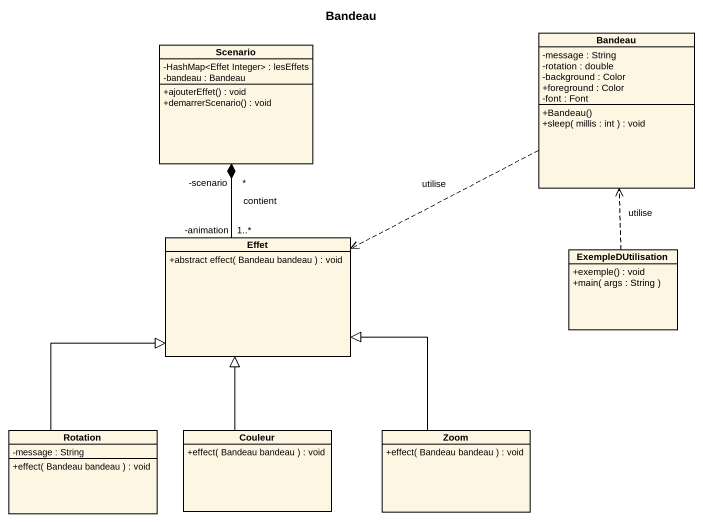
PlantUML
@startuml
title Bandeau
hide circle
hide empty members
skinparam classAttributeIconSize 0
class Scenario {
  -HashMap<Effet Integer> : lesEffets
  -bandeau : Bandeau
  +ajouterEffet() : void
  +demarrerScenario() : void
}
class Bandeau {
  -message : String
  -rotation : double
  -background : Color
  +foreground : Color
  -font : Font
  +Bandeau()
  +sleep( millis : int ) : void
}
class Effet {
  +abstract effect( Bandeau bandeau ) : void
}
class ExempleDUtilisation {
  +exemple() : void
  +main( args : String )
}
class Rotation {
  -message : String
  +effect( Bandeau bandeau ) : void
}
class Couleur {
  +effect( Bandeau bandeau ) : void
}
class Zoom {
  +effect( Bandeau bandeau ) : void
}
Scenario "-scenario\n*" *-- "-animation\n1..*" Effet : contient
Bandeau .left.> Effet : utilise
ExempleDUtilisation .up.> Bandeau : utilise
Rotation -up-|> Effet
Couleur -up-|> Effet
Zoom -up-|> Effet
@enduml
